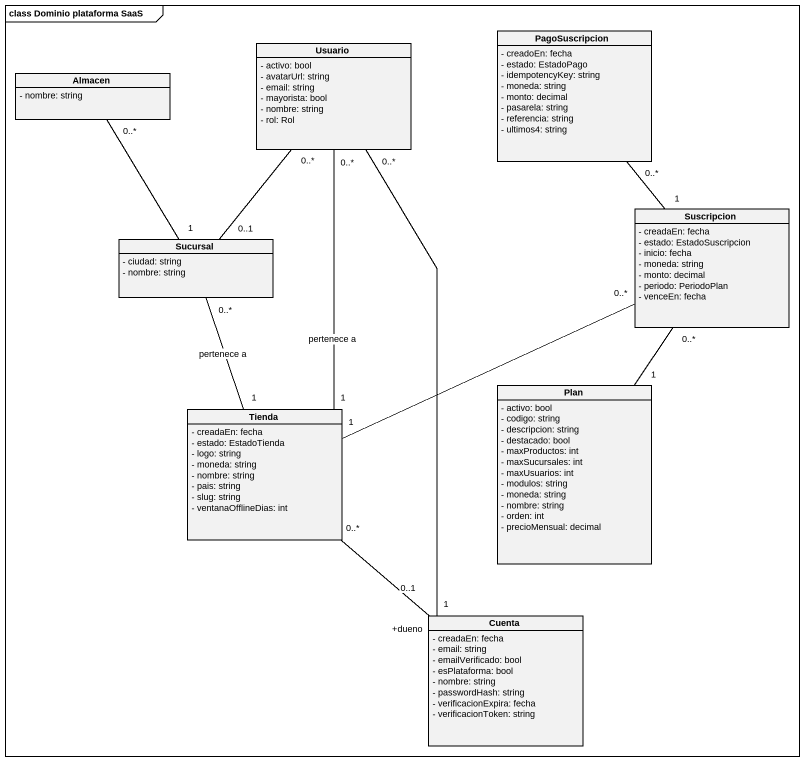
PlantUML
@startuml
mainframe class Dominio plataforma SaaS
hide circle
hide empty members
skinparam classAttributeIconSize 0
class Usuario {
  - activo: bool
  - avatarUrl: string
  - email: string
  - mayorista: bool
  - nombre: string
  - rol: Rol
}
class PagoSuscripcion {
  - creadoEn: fecha
  - estado: EstadoPago
  - idempotencyKey: string
  - moneda: string
  - monto: decimal
  - pasarela: string
  - referencia: string
  - ultimos4: string
}
class Almacen {
  - nombre: string
}
class Sucursal {
  - ciudad: string
  - nombre: string
}
class Suscripcion {
  - creadaEn: fecha
  - estado: EstadoSuscripcion
  - inicio: fecha
  - moneda: string
  - monto: decimal
  - periodo: PeriodoPlan
  - venceEn: fecha
}
class Plan {
  - activo: bool
  - codigo: string
  - descripcion: string
  - destacado: bool
  - maxProductos: int
  - maxSucursales: int
  - maxUsuarios: int
  - modulos: string
  - moneda: string
  - nombre: string
  - orden: int
  - precioMensual: decimal
}
class Tienda {
  - creadaEn: fecha
  - estado: EstadoTienda
  - logo: string
  - moneda: string
  - nombre: string
  - pais: string
  - slug: string
  - ventanaOfflineDias: int
}
class Cuenta {
  - creadaEn: fecha
  - email: string
  - emailVerificado: bool
  - esPlataforma: bool
  - nombre: string
  - passwordHash: string
  - verificacionExpira: fecha
  - verificacionToken: string
}
Usuario "0..*" -- "0..1" Sucursal
Usuario "0..*" -- "1" Tienda : pertenece a
Usuario "0..*" -- "1" Cuenta
PagoSuscripcion "0..*" -- "1" Suscripcion
Almacen "0..*" -- "1" Sucursal
Sucursal "0..*" -- "1" Tienda : pertenece a
Suscripcion "0..*" -- "1" Plan
Suscripcion "0..*" -left- "1" Tienda
Tienda "0..*" -- "+dueno\n0..1" Cuenta
@enduml
